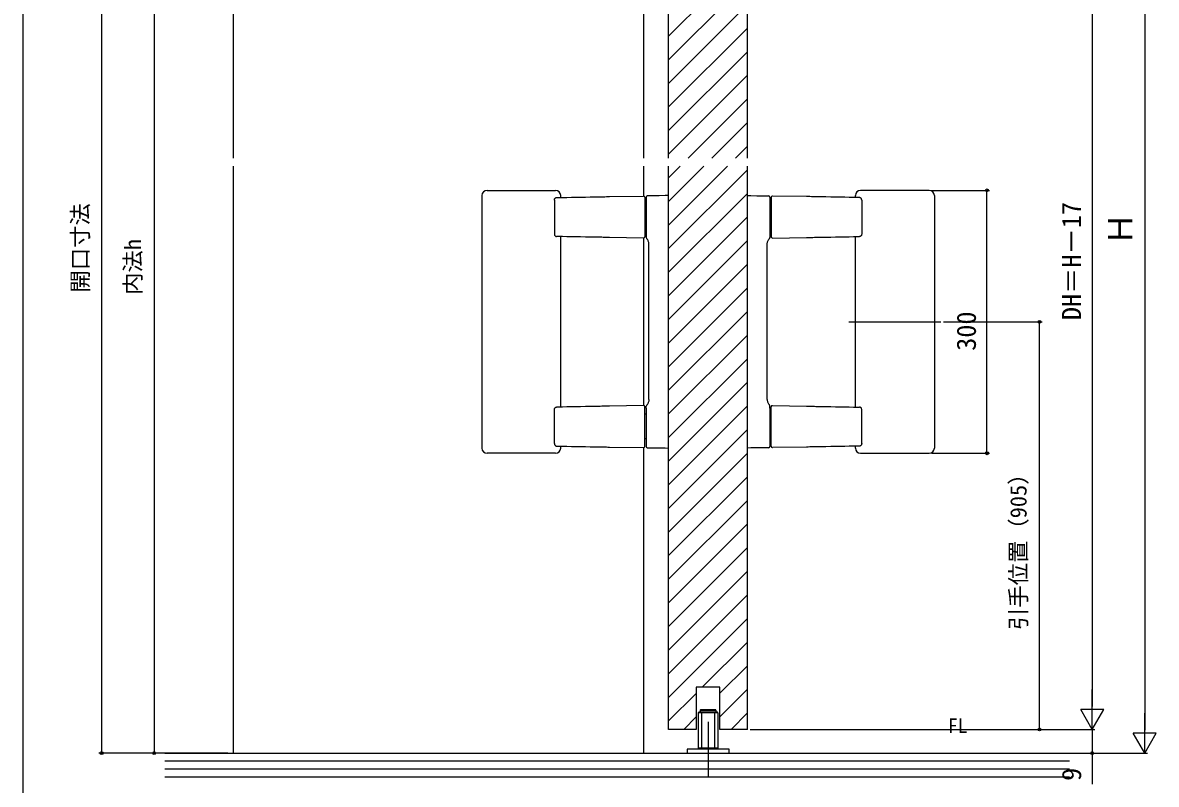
# Model space of a CAD drawing. Units: millimetres, scale not verified. Extents: x -438 to 438, y -652 to 649.
# Drawn here: x -437.5 to -6.6, y -80 to 209.6 of the extents above; entities that cross this region are included whole.
import ezdxf
from ezdxf.enums import TextEntityAlignment as Align

# ---------------------------------------------------------------- set-up
doc = ezdxf.new("R2010")
doc.units = ezdxf.units.MM
doc.header["$LTSCALE"] = 4
for name, color, linetype in [('0-2_USER1', 3, 'Continuous'), ('0-4_YKK_12', 2, 'Continuous'), ('0-5_YKK_13', 4, 'Continuous'), ('0-7_YKK_D', 6, 'Continuous'), ('0-8_YKK_ZWAK', 7, 'Continuous'), ('0-9_YSS_K', 3, 'Continuous')]:
    doc.layers.add(name, color=color, linetype=linetype)
doc.styles.add('ＭＳ ゴシック', font='')
doc.styles.get('ＭＳ ゴシック').set_extended_font_data('MS Gothic')

msp = doc.modelspace()

# ---------------------------------------------------------------- linework, layer by layer
at = {"layer": '0-4_YKK_12'}
for p, q in [((-357.5, 331.9), (-357.5, 158.099)), ((-201.5, 331.895), (-201.5, 158.099)), ((-192, 158.099), (-192, 323.9)), ((-162, 158.099), (-162, 323.9)), ((-192, 204.518), (-162, 234.518)), ((-192, 195.538), (-162, 225.538)), ((-192, 186.557), (-162, 216.557)), ((-192, 177.577), (-162, 207.577)), ((-192, 168.597), (-162, 198.597)), ((-192, 159.617), (-162, 189.617)), ((-184.537, 158.099), (-162, 180.636)), ((-175.557, 158.099), (-162, 171.656)), ((-166.577, 158.099), (-162, 162.676)), ((-357.5, 155.099), (-357.5, -68.112)), ((-201.5, 155.099), (-201.5, 143.715)), ((-192, -59.11), (-192, 155.099)), ((-192, 150.636), (-187.537, 155.099)), ((-191.995, 141.662), (-178.557, 155.099)), ((-191.995, 132.681), (-169.577, 155.099)), ((-191.995, 123.701), (-162, 153.696)), ((-162, -59.11), (-162, 155.099)), ((-191.995, 114.721), (-162, 144.715)), ((-191.995, 105.741), (-162, 135.735)), ((-201.5, 127.732), (-201.5, 64.015)), ((-191.995, 96.76), (-162, 126.755)), ((-191.995, 87.78), (-162, 117.775)), ((-191.995, 78.8), (-162, 108.794)), ((-191.995, 69.82), (-162, 99.814)), ((-123.495, 95.874), (-88.495, 95.874)), ((-191.995, 60.839), (-162, 90.834)), ((-191.995, 51.859), (-162, 81.854)), ((-191.995, 42.879), (-162, 72.873)), ((-191.995, 33.898), (-162, 63.893)), ((-191.996, 24.917), (-162, 54.913)), ((-201.5, 48.032), (-201.5, -68.112)), ((-191.996, 15.936), (-162, 45.933)), ((-191.997, 6.956), (-162, 36.952)), ((-191.997, -2.025), (-162, 27.972)), ((-191.998, -11.006), (-162, 18.992)), ((-191.998, -19.986), (-162, 10.012)), ((-191.998, -28.967), (-162, 1.031)), ((-191.999, -37.948), (-162, -7.949)), ((-191.999, -46.929), (-162, -16.929)), ((-179.201, -43.11), (-162, -25.909)), ((-172.5, -45.39), (-162, -34.89)), ((-192, -55.909), (-181.5, -45.409)), ((-172.5, -54.37), (-162, -43.87)), ((-186.22, -59.11), (-181.5, -54.39)), ((-168.26, -59.11), (-162, -52.85)), ((-181.5, -59.11), (-192, -59.11)), ((-162, -59.11), (-172.5, -59.11))]:
    msp.add_line(p, q, dxfattribs=at)
msp.add_lwpolyline([(-172.5, -59.11), (-172.5, -43.11), (-181.5, -43.11), (-181.5, -59.11)], dxfattribs=at)
at = {"layer": '0-5_YKK_13'}
for p, q in [((-262.995, 143.874), (-262.995, 47.874)), ((-260.995, 145.874), (-258.023, 145.874)), ((-258.023, 145.874), (-256.48, 145.874)), ((-256.48, 145.874), (-239.509, 145.874)), ((-239.509, 145.874), (-237.967, 145.874)), ((-237.967, 145.874), (-234.995, 145.874)), ((-234.569, 143.136), (-232.801, 143.168)), ((-232.995, 143.165), (-232.995, 143.874)), ((-214.422, 143.489), (-201.503, 143.715)), ((-200.995, 143.215), (-200.995, 128.232)), ((-200.495, 142.738), (-200.495, 128.649)), ((-191.995, 143.874), (-193.267, 143.851)), ((-191.995, 142.874), (-191.995, 143.874)), ((-191.995, 48.873), (-191.995, 142.874)), ((-161.995, 143.874), (-160.722, 143.851)), ((-161.995, 142.874), (-161.995, 143.874)), ((-161.995, 48.873), (-161.995, 142.874)), ((-153.495, 142.738), (-153.495, 128.649)), ((-152.995, 143.215), (-152.995, 128.232)), ((-139.567, 143.489), (-152.486, 143.715)), ((-119.421, 143.136), (-121.189, 143.168)), ((-120.995, 143.165), (-120.995, 143.874)), ((-116.023, 145.874), (-118.995, 145.874)), ((-114.48, 145.874), (-116.023, 145.874)), ((-97.509, 145.874), (-114.48, 145.874)), ((-95.967, 145.874), (-97.509, 145.874)), ((-92.995, 145.874), (-95.967, 145.874)), ((-90.995, 143.874), (-90.995, 47.874)), ((-235.401, 142.13), (-235.401, 129.317)), ((-200.495, 140.424), (-200.995, 140.424)), ((-153.495, 140.424), (-152.995, 140.424)), ((-118.588, 142.13), (-118.588, 129.317)), ((-200.495, 131.024), (-200.995, 131.024)), ((-153.495, 131.024), (-152.995, 131.024)), ((-232.801, 128.279), (-234.569, 128.311)), ((-232.995, 63.465), (-232.995, 128.282)), ((-201.503, 127.732), (-214.422, 127.958)), ((-199.495, 66.274), (-199.495, 125.473)), ((-154.495, 66.274), (-154.495, 125.473)), ((-152.486, 127.732), (-139.567, 127.958)), ((-121.189, 128.279), (-119.421, 128.311)), ((-120.995, 63.465), (-120.995, 128.282)), ((-235.401, 49.617), (-235.401, 62.43)), ((-232.801, 63.468), (-234.569, 63.436)), ((-201.503, 64.015), (-214.422, 63.789)), ((-200.995, 48.532), (-200.995, 63.515)), ((-200.495, 60.724), (-200.995, 60.724)), ((-200.495, 63.098), (-200.495, 49.009)), ((-153.495, 63.098), (-153.495, 49.009)), ((-153.495, 60.724), (-152.995, 60.724)), ((-152.995, 48.532), (-152.995, 63.515)), ((-152.486, 64.015), (-139.567, 63.789)), ((-121.189, 63.468), (-119.421, 63.436)), ((-118.588, 49.617), (-118.588, 62.43)), ((-234.569, 48.611), (-232.801, 48.579)), ((-232.995, 47.874), (-232.995, 48.582)), ((-214.422, 48.258), (-201.503, 48.032)), ((-200.495, 51.324), (-200.995, 51.324)), ((-153.495, 51.324), (-152.995, 51.324)), ((-139.567, 48.258), (-152.486, 48.032)), ((-119.421, 48.611), (-121.189, 48.579)), ((-120.995, 47.874), (-120.995, 48.582)), ((-258.023, 45.874), (-260.995, 45.874)), ((-256.48, 45.874), (-258.023, 45.874)), ((-239.509, 45.874), (-256.48, 45.874)), ((-237.967, 45.874), (-239.509, 45.874)), ((-234.995, 45.874), (-237.967, 45.874)), ((-118.995, 45.874), (-116.023, 45.874)), ((-116.023, 45.874), (-114.48, 45.874)), ((-114.48, 45.874), (-97.509, 45.874)), ((-97.509, 45.874), (-95.967, 45.874)), ((-95.967, 45.874), (-92.995, 45.874)), ((-180, -51.813), (-179.8, -51.613)), ((-179.8, -51.613), (-174.2, -51.613)), ((-174, -51.813), (-174.2, -51.613)), ((-180.75, -52.813), (-180.55, -52.613)), ((-173.45, -52.613), (-180.55, -52.613)), ((-180, -51.813), (-180, -52.613)), ((-180, -51.813), (-174, -51.813)), ((-179.5, -52.613), (-179.5, -66.613)), ((-174.5, -52.613), (-174.5, -66.613)), ((-174, -51.813), (-174, -52.613)), ((-173.25, -52.813), (-173.45, -52.613)), ((-173.25, -52.813), (-173.25, -66.213)), ((-177, -56.188), (-177, -76.945)), ((-173.25, -66.213), (-180.75, -66.213)), ((-173.45, -66.413), (-180.55, -66.413)), ((-173.45, -66.413), (-173.25, -66.213))]:
    msp.add_line(p, q, dxfattribs=at)
for points in [[(-235.401, 142.13), (-235.395, 142.286), (-235.363, 142.438), (-235.314, 142.581), (-235.248, 142.712), (-235.167, 142.829), (-235.071, 142.931), (-234.961, 143.016), (-234.839, 143.079), (-234.707, 143.122), (-234.569, 143.136)], [(-232.801, 143.168), (-232.608, 143.172), (-232.43, 143.175), (-232.274, 143.178)], [(-232.274, 143.178), (-230.628, 143.206), (-228.939, 143.236), (-227.208, 143.266), (-225.435, 143.297), (-223.624, 143.329), (-221.775, 143.361), (-219.889, 143.394), (-217.968, 143.427)], [(-217.968, 143.427), (-217.423, 143.437), (-216.854, 143.447), (-216.264, 143.457), (-215.659, 143.468), (-215.044, 143.478), (-214.422, 143.489)], [(-200.495, 143.234), (-200.495, 143.223), (-200.495, 143.192), (-200.495, 143.139), (-200.495, 143.066), (-200.495, 142.971), (-200.495, 142.86), (-200.495, 142.738)], [(-193.267, 143.851), (-195.568, 143.811), (-197.815, 143.772), (-200.003, 143.734)], [(-160.722, 143.851), (-158.422, 143.811), (-156.175, 143.772), (-153.986, 143.734)], [(-153.495, 143.234), (-153.495, 143.223), (-153.495, 143.192), (-153.495, 143.139), (-153.495, 143.066), (-153.495, 142.971), (-153.495, 142.86), (-153.495, 142.738)], [(-136.021, 143.427), (-136.566, 143.437), (-137.135, 143.447), (-137.725, 143.457), (-138.33, 143.468), (-138.946, 143.478), (-139.567, 143.489)], [(-121.716, 143.178), (-123.361, 143.206), (-125.05, 143.236), (-126.782, 143.266), (-128.554, 143.297), (-130.365, 143.329), (-132.215, 143.361), (-134.1, 143.394), (-136.021, 143.427)], [(-121.189, 143.168), (-121.381, 143.172), (-121.559, 143.175), (-121.716, 143.178)], [(-118.588, 142.13), (-118.594, 142.286), (-118.626, 142.438), (-118.675, 142.581), (-118.741, 142.712), (-118.822, 142.829), (-118.918, 142.931), (-119.028, 143.016), (-119.15, 143.079), (-119.282, 143.122), (-119.421, 143.136)], [(-235.401, 129.317), (-235.395, 129.161), (-235.363, 129.009), (-235.314, 128.866), (-235.248, 128.735), (-235.167, 128.618), (-235.071, 128.516), (-234.961, 128.431), (-234.839, 128.368), (-234.707, 128.325), (-234.569, 128.311)], [(-118.588, 129.317), (-118.594, 129.161), (-118.626, 129.009), (-118.675, 128.866), (-118.741, 128.735), (-118.822, 128.618), (-118.918, 128.516), (-119.028, 128.431), (-119.15, 128.368), (-119.282, 128.325), (-119.421, 128.311)], [(-232.274, 128.269), (-232.43, 128.272), (-232.608, 128.275), (-232.801, 128.279)], [(-217.968, 128.02), (-219.889, 128.053), (-221.775, 128.086), (-223.624, 128.119), (-225.435, 128.15), (-227.208, 128.181), (-228.939, 128.211), (-230.628, 128.241), (-232.274, 128.269)], [(-214.422, 127.958), (-215.044, 127.969), (-215.659, 127.979), (-216.264, 127.99), (-216.854, 128), (-217.423, 128.01), (-217.968, 128.02)], [(-200.495, 128.649), (-200.495, 128.496), (-200.495, 128.364), (-200.495, 128.264), (-200.495, 128.152), (-200.495, 127.935)], [(-199.495, 125.475), (-199.502, 125.76), (-199.547, 126.044), (-199.614, 126.32), (-199.704, 126.587), (-199.817, 126.837), (-199.938, 127.054), (-200.041, 127.21), (-200.113, 127.308), (-200.163, 127.371), (-200.2, 127.415), (-200.255, 127.478), (-200.296, 127.521), (-200.325, 127.549)], [(-154.495, 125.475), (-154.487, 125.76), (-154.442, 126.044), (-154.375, 126.32), (-154.285, 126.587), (-154.172, 126.837), (-154.051, 127.054), (-153.948, 127.21), (-153.876, 127.308), (-153.827, 127.371), (-153.789, 127.415), (-153.734, 127.478), (-153.693, 127.521), (-153.665, 127.549)], [(-153.495, 128.649), (-153.495, 128.496), (-153.495, 128.364), (-153.495, 128.264), (-153.495, 128.152), (-153.495, 127.935)], [(-139.567, 127.958), (-138.946, 127.969), (-138.33, 127.979), (-137.725, 127.99), (-137.135, 128), (-136.566, 128.01), (-136.021, 128.02)], [(-136.021, 128.02), (-134.1, 128.053), (-132.215, 128.086), (-130.365, 128.119), (-128.554, 128.15), (-126.782, 128.181), (-125.05, 128.211), (-123.361, 128.241), (-121.716, 128.269)], [(-121.716, 128.269), (-121.559, 128.272), (-121.381, 128.275), (-121.189, 128.279)], [(-199.495, 66.272), (-199.502, 65.987), (-199.547, 65.703), (-199.614, 65.427), (-199.704, 65.16), (-199.817, 64.91), (-199.938, 64.693), (-200.041, 64.537), (-200.113, 64.439), (-200.163, 64.376), (-200.2, 64.332), (-200.255, 64.269), (-200.296, 64.226), (-200.325, 64.198)], [(-154.495, 66.272), (-154.487, 65.987), (-154.442, 65.703), (-154.375, 65.427), (-154.285, 65.16), (-154.172, 64.91), (-154.051, 64.693), (-153.948, 64.537), (-153.876, 64.439), (-153.827, 64.376), (-153.789, 64.332), (-153.734, 64.269), (-153.693, 64.226), (-153.665, 64.198)], [(-235.401, 62.43), (-235.395, 62.586), (-235.363, 62.738), (-235.314, 62.881), (-235.248, 63.012), (-235.167, 63.129), (-235.071, 63.231), (-234.961, 63.316), (-234.839, 63.379), (-234.707, 63.422), (-234.569, 63.436)], [(-232.274, 63.478), (-232.43, 63.475), (-232.608, 63.472), (-232.801, 63.468)], [(-217.968, 63.727), (-219.889, 63.694), (-221.775, 63.661), (-223.624, 63.629), (-225.435, 63.597), (-227.208, 63.566), (-228.939, 63.536), (-230.628, 63.506), (-232.274, 63.478)], [(-214.422, 63.789), (-215.044, 63.778), (-215.659, 63.768), (-216.264, 63.757), (-216.854, 63.747), (-217.423, 63.737), (-217.968, 63.727)], [(-200.495, 63.098), (-200.495, 63.251), (-200.495, 63.383), (-200.495, 63.483), (-200.495, 63.595), (-200.495, 63.812)], [(-153.495, 63.098), (-153.495, 63.251), (-153.495, 63.383), (-153.495, 63.483), (-153.495, 63.595), (-153.495, 63.812)], [(-139.567, 63.789), (-138.946, 63.778), (-138.33, 63.768), (-137.725, 63.757), (-137.135, 63.747), (-136.566, 63.737), (-136.021, 63.727)], [(-136.021, 63.727), (-134.1, 63.694), (-132.215, 63.661), (-130.365, 63.629), (-128.554, 63.597), (-126.782, 63.566), (-125.05, 63.536), (-123.361, 63.506), (-121.716, 63.478)], [(-121.716, 63.478), (-121.559, 63.475), (-121.381, 63.472), (-121.189, 63.468)], [(-118.588, 62.43), (-118.594, 62.586), (-118.626, 62.738), (-118.675, 62.881), (-118.741, 63.012), (-118.822, 63.129), (-118.918, 63.231), (-119.028, 63.316), (-119.15, 63.379), (-119.282, 63.422), (-119.421, 63.436)], [(-235.401, 49.617), (-235.395, 49.461), (-235.363, 49.309), (-235.314, 49.166), (-235.248, 49.035), (-235.167, 48.918), (-235.071, 48.816), (-234.961, 48.731), (-234.839, 48.668), (-234.707, 48.625), (-234.569, 48.611)], [(-232.801, 48.579), (-232.608, 48.575), (-232.43, 48.572), (-232.274, 48.569)], [(-232.274, 48.569), (-230.628, 48.541), (-228.939, 48.511), (-227.208, 48.481), (-225.435, 48.45), (-223.624, 48.419), (-221.775, 48.386), (-219.889, 48.353), (-217.968, 48.32)], [(-217.968, 48.32), (-217.423, 48.31), (-216.854, 48.3), (-216.264, 48.29), (-215.659, 48.279), (-215.044, 48.269), (-214.422, 48.258)], [(-200.495, 49.009), (-200.495, 48.842), (-200.495, 48.7), (-200.495, 48.596), (-200.495, 48.534), (-200.495, 48.513)], [(-200.003, 48.013), (-197.815, 47.975), (-195.568, 47.936), (-193.267, 47.896)], [(-193.267, 47.896), (-191.995, 47.874), (-191.995, 48.873)], [(-160.722, 47.896), (-161.995, 47.874), (-161.995, 48.873)], [(-153.986, 48.013), (-156.175, 47.975), (-158.422, 47.936), (-160.722, 47.896)], [(-153.495, 49.009), (-153.495, 48.842), (-153.495, 48.7), (-153.495, 48.596), (-153.495, 48.534), (-153.495, 48.513)], [(-136.021, 48.32), (-136.566, 48.31), (-137.135, 48.3), (-137.725, 48.29), (-138.33, 48.279), (-138.946, 48.269), (-139.567, 48.258)], [(-121.716, 48.569), (-123.361, 48.541), (-125.05, 48.511), (-126.782, 48.481), (-128.554, 48.45), (-130.365, 48.419), (-132.215, 48.386), (-134.1, 48.353), (-136.021, 48.32)], [(-121.189, 48.579), (-121.381, 48.575), (-121.559, 48.572), (-121.716, 48.569)], [(-118.588, 49.617), (-118.594, 49.461), (-118.626, 49.309), (-118.675, 49.166), (-118.741, 49.035), (-118.822, 48.918), (-118.918, 48.816), (-119.028, 48.731), (-119.15, 48.668), (-119.282, 48.625), (-119.421, 48.611)], [(-173.25, -52.813), (-180.75, -52.813), (-180.75, -66.213)]]:
    msp.add_lwpolyline(points, dxfattribs=at)
msp.add_lwpolyline([(-185, -68.113), (-169, -68.113), (-169, -66.613), (-185, -66.613)], close=True, dxfattribs=at)
for centre, radius, start, end in [((-260.995, 143.874), 2, 90, 180), ((-234.995, 143.874), 2, 0, 90), ((-201.495, 143.215), 0.5, 360, 91), ((-199.995, 143.234), 0.5, 91, 180), ((-153.995, 143.234), 0.5, 0, 89), ((-152.495, 143.215), 0.5, 89, 180), ((-118.995, 143.874), 2, 90, 180), ((-92.995, 143.874), 2, 0, 90), ((-201.495, 128.232), 0.5, 269, 360), ((-199.946, 127.946), 0.549, 181.22314, 226.35948), ((-154.044, 127.946), 0.549, 313.64052, 358.77686), ((-152.495, 128.232), 0.5, 180, 271), ((-201.495, 63.515), 0.5, 0, 91), ((-199.946, 63.801), 0.549, 133.64052, 178.77686), ((-154.044, 63.801), 0.549, 1.22314, 46.35948), ((-152.495, 63.515), 0.5, 89, 180), ((-260.995, 47.874), 2, 180, 270), ((-234.995, 47.874), 2, 270, 0), ((-201.495, 48.532), 0.5, 269, 0), ((-199.995, 48.513), 0.5, 180, 269), ((-153.995, 48.513), 0.5, 271, 0), ((-152.495, 48.532), 0.5, 180, 271), ((-118.995, 47.874), 2, 180, 270), ((-92.995, 47.874), 2, 270, 0)]:
    msp.add_arc(centre, radius, start, end, dxfattribs=at)
at = {"layer": '0-7_YKK_D'}
for p, q in [((-407.5, 331.9), (-407.5, -68.112)), ((-10.995, 323.15), (-10.995, -59.362)), ((-30.995, 315.15), (-30.995, -50.36)), ((-387.5, 311.887), (-387.5, -68.112)), ((-91.995, 145.874), (-69.995, 145.874)), ((-70.995, 45.874), (-70.995, 145.874)), ((-87.495, 95.874), (-49.995, 95.874)), ((-50.995, -59.11), (-50.995, 95.874)), ((-91.995, 45.874), (-69.995, 45.874)), ((-30.995, -59.11), (-30.995, -43.955)), ((-30.995, -59.11), (-35.37, -51.532)), ((-26.62, -51.532), (-35.37, -51.532)), ((-30.995, -59.11), (-26.62, -51.532)), ((-10.995, -68.112), (-10.995, -52.956)), ((-161, -59.11), (-29.995, -59.11)), ((-161, -59.11), (-49.995, -59.11)), ((-161, -59.11), (-29.995, -59.11)), ((-10.995, -68.112), (-15.37, -60.534)), ((-6.62, -60.534), (-15.37, -60.534)), ((-10.995, -68.112), (-6.62, -60.534)), ((-359.5, -68.112), (-408.5, -68.112)), ((-359.5, -68.112), (-388.5, -68.112)), ((-159, -68.112), (-29.995, -68.112)), ((-121.086, -68.112), (-9.995, -68.112))]:
    msp.add_line(p, q, dxfattribs=at)
msp.add_lwpolyline([(-30.995, -59.11), (-30.995, -68.112), (-30.995, -79.919)], dxfattribs=at)
for centre in [(-70.995, 145.874), (-50.995, 95.874), (-70.995, 45.874), (-50.995, -59.11), (-407.5, -68.112), (-387.5, -68.112), (-30.995, -68.112)]:
    msp.add_circle(centre, 0.531, dxfattribs=at)
at = {"layer": '0-8_YKK_ZWAK'}
msp.add_line((-437.5, 622.9), (-437.5, -652.1), dxfattribs=at)
at = {"layer": '0-9_YSS_K'}
for p, q in [((-383.455, -68.112), (-39.67, -68.112)), ((-383.455, -71.112), (-39.67, -71.112)), ((-383.455, -74.112), (-39.67, -74.112)), ((-383.455, -77.112), (-39.67, -77.112))]:
    msp.add_line(p, q, dxfattribs=at)

# ---------------------------------------------------------------- texts
at = {"layer": '0-2_USER1', "style": 'ＭＳ ゴシック'}
msp.add_text('FL', height=5.499, dxfattribs=at).set_placement((-85.852, -62.1), align=Align.BOTTOM_LEFT)
at = {"layer": '0-7_YKK_D', "style": 'ＭＳ ゴシック'}
for s, height, p in [('開口寸法', 6.232, (-410.659, 106.974)), ('DH＝H－17', 7.331, (-32.995, 96.514)), ('Ｈ', 9.164, (-12.995, 124.934)), ('内法h', 6.232, (-390.659, 106.095)), ('300', 7.331, (-72.995, 84.851)), ('引手位置（905）', 6.232, (-54.057, -21.341)), ('9', 7.331, (-32.995, -78.714))]:
    msp.add_text(s, height=height, rotation=90, dxfattribs=at).set_placement(p, align=Align.BOTTOM_LEFT)

doc.saveas('drawing.dxf')
